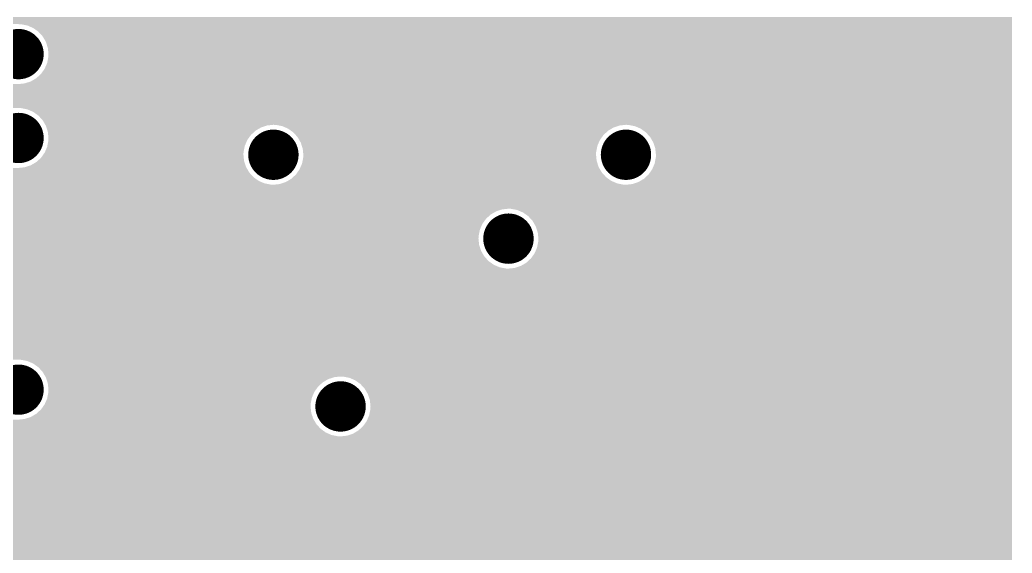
# Model space of a CAD drawing. Extents: x 295 to 953, y 10 to 290.
# Drawn here: x 529.44 to 554.21, y 180.6 to 193.93 of the extents above; entities that cross this region are included whole.
import ezdxf

# ---------------------------------------------------------------- set-up
doc = ezdxf.new("R2010")
doc.units = 0
doc.header["$LTSCALE"] = 5
doc.header["$MEASUREMENT"] = 0
doc.layers.get('0').update_dxf_attribs({"linetype": 'CONTINUOUS', "lineweight": 25})

msp = doc.modelspace()

# ---------------------------------------------------------------- linework, layer by layer
at = {"const_width": 0.629}
for points in [[(529.09, 193.069, 1), (529.718, 193.069, 1)], [(529.09, 190.974, 1), (529.718, 190.974, 1)], [(535.452, 190.555, 1), (536.08, 190.555, 1)], [(544.253, 190.555, 1), (544.881, 190.555, 1)], [(541.319, 188.459, 1), (541.948, 188.459, 1)], [(529.09, 184.687, 1), (529.718, 184.687, 1)], [(537.128, 184.268, 1), (537.757, 184.268, 1)]]:
    msp.add_lwpolyline(points, format="xyb", close=True, dxfattribs=at)
for points in [[(525.178, 193.853), (525.386, 193.997), (554.206, 193.853), (554.206, 193.997)], [(525.113, 193.817), (525.178, 193.853), (554.206, 193.817), (554.206, 193.853)], [(529.47, 193.814), (529.404, 193.817), (554.206, 193.814), (554.206, 193.817)], [(529.625, 193.784), (529.47, 193.814), (554.206, 193.784), (554.206, 193.814)], [(529.77, 193.721), (529.625, 193.784), (554.206, 193.721), (554.206, 193.784)], [(529.899, 193.63), (529.77, 193.721), (554.206, 193.63), (554.206, 193.721)], [(530.006, 193.513), (529.899, 193.63), (554.206, 193.513), (554.206, 193.63)], [(530.086, 193.377), (530.006, 193.513), (554.206, 193.377), (554.206, 193.513)], [(530.135, 193.226), (530.086, 193.377), (554.206, 193.226), (554.206, 193.377)], [(530.152, 193.069), (530.135, 193.226), (554.206, 193.069), (554.206, 193.226)], [(530.119, 192.848), (530.149, 193.003), (554.206, 192.848), (554.206, 193.003)], [(530.149, 193.003), (530.152, 193.069), (554.206, 193.003), (554.206, 193.069)], [(530.056, 192.703), (530.119, 192.848), (554.206, 192.703), (554.206, 192.848)], [(529.711, 192.387), (529.848, 192.467), (554.206, 192.387), (554.206, 192.467)], [(529.848, 192.467), (529.965, 192.574), (554.206, 192.467), (554.206, 192.574)], [(529.965, 192.574), (530.056, 192.703), (554.206, 192.574), (554.206, 192.703)], [(508.955, 192.317), (508.934, 192.321), (554.206, 192.317), (554.206, 192.321)], [(509.1, 192.255), (508.955, 192.317), (554.206, 192.255), (554.206, 192.317)], [(509.229, 192.163), (509.1, 192.255), (554.206, 192.163), (554.206, 192.255)], [(529.404, 192.321), (529.561, 192.338), (554.206, 192.321), (554.206, 192.338)], [(529.561, 192.338), (529.711, 192.387), (554.206, 192.338), (554.206, 192.387)], [(509.336, 192.046), (509.229, 192.163), (554.206, 192.046), (554.206, 192.163)], [(509.416, 191.91), (509.336, 192.046), (554.206, 191.91), (554.206, 192.046)], [(509.465, 191.76), (509.416, 191.91), (554.206, 191.76), (554.206, 191.91)], [(509.469, 191.722), (509.465, 191.76), (554.206, 191.722), (554.206, 191.76)], [(529.47, 191.719), (529.404, 191.722), (554.206, 191.719), (554.206, 191.722)], [(529.625, 191.688), (529.47, 191.719), (554.206, 191.688), (554.206, 191.719)], [(529.77, 191.626), (529.625, 191.688), (554.206, 191.626), (554.206, 191.688)], [(529.899, 191.534), (529.77, 191.626), (554.206, 191.534), (554.206, 191.626)], [(530.006, 191.418), (529.899, 191.534), (554.206, 191.418), (554.206, 191.534)], [(530.073, 191.303), (530.006, 191.418), (554.206, 191.303), (554.206, 191.418)], [(530.083, 191.286), (530.073, 191.303), (535.609, 191.286), (535.766, 191.303)], [(530.086, 191.281), (530.083, 191.286), (535.594, 191.281), (535.609, 191.286)], [(530.101, 191.237), (530.086, 191.281), (535.458, 191.237), (535.594, 191.281)], [(530.127, 191.157), (530.101, 191.237), (535.322, 191.157), (535.458, 191.237)], [(535.832, 191.3), (535.766, 191.303), (544.54, 191.3), (544.567, 191.303)], [(535.902, 191.286), (535.832, 191.3), (544.41, 191.286), (544.54, 191.3)], [(535.987, 191.269), (535.902, 191.286), (544.359, 191.269), (544.41, 191.286)], [(536.063, 191.237), (535.987, 191.269), (544.26, 191.237), (544.359, 191.269)], [(536.132, 191.207), (536.063, 191.237), (544.209, 191.207), (544.26, 191.237)], [(544.633, 191.3), (544.567, 191.303), (554.206, 191.3), (554.206, 191.303)], [(544.788, 191.269), (544.633, 191.3), (554.206, 191.269), (554.206, 191.3)], [(544.933, 191.207), (544.788, 191.269), (554.206, 191.207), (554.206, 191.269)], [(530.135, 191.131), (530.127, 191.157), (535.294, 191.131), (535.322, 191.157)], [(530.144, 191.05), (530.135, 191.131), (535.205, 191.05), (535.294, 191.131)], [(530.152, 190.974), (530.144, 191.05), (535.151, 190.974), (535.205, 191.05)], [(530.15, 190.921), (530.152, 190.974), (535.114, 190.921), (535.151, 190.974)], [(536.203, 191.157), (536.132, 191.207), (544.123, 191.157), (544.209, 191.207)], [(536.261, 191.115), (536.203, 191.157), (544.078, 191.115), (544.123, 191.157)], [(536.321, 191.05), (536.261, 191.115), (544.006, 191.05), (544.078, 191.115)], [(536.368, 190.999), (536.321, 191.05), (543.97, 190.999), (544.006, 191.05)], [(536.413, 190.921), (536.368, 190.999), (543.915, 190.921), (543.97, 190.999)], [(545.062, 191.115), (544.933, 191.207), (554.206, 191.115), (554.206, 191.207)], [(545.169, 190.999), (545.062, 191.115), (554.206, 190.999), (554.206, 191.115)], [(545.249, 190.862), (545.169, 190.999), (554.206, 190.862), (554.206, 190.999)], [(530.062, 190.62), (530.119, 190.753), (535.021, 190.62), (535.047, 190.753)], [(530.119, 190.753), (530.123, 190.776), (535.047, 190.753), (535.051, 190.776)], [(530.123, 190.776), (530.149, 190.908), (535.051, 190.776), (535.108, 190.908)], [(530.149, 190.908), (530.15, 190.921), (535.108, 190.908), (535.114, 190.921)], [(536.448, 190.862), (536.413, 190.921), (543.889, 190.862), (543.915, 190.921)], [(536.476, 190.776), (536.448, 190.862), (543.852, 190.776), (543.889, 190.862)], [(536.497, 190.712), (536.476, 190.776), (543.84, 190.712), (543.852, 190.776)], [(545.298, 190.712), (545.249, 190.862), (554.206, 190.712), (554.206, 190.862)], [(529.876, 190.397), (529.965, 190.478), (535.035, 190.397), (535.026, 190.478)], [(529.965, 190.478), (530.019, 190.555), (535.026, 190.478), (535.018, 190.555)], [(530.019, 190.555), (530.056, 190.607), (535.018, 190.555), (535.02, 190.607)], [(530.056, 190.607), (530.062, 190.62), (535.02, 190.607), (535.021, 190.62)], [(536.493, 190.397), (536.511, 190.489), (543.836, 190.397), (543.826, 190.489)], [(536.507, 190.62), (536.497, 190.712), (543.822, 190.62), (543.84, 190.712)], [(536.514, 190.555), (536.507, 190.62), (543.819, 190.555), (543.822, 190.62)], [(536.511, 190.489), (536.514, 190.555), (543.826, 190.489), (543.819, 190.555)], [(545.282, 190.334), (545.312, 190.489), (554.206, 190.334), (554.206, 190.489)], [(545.315, 190.555), (545.298, 190.712), (554.206, 190.555), (554.206, 190.712)], [(545.312, 190.489), (545.315, 190.555), (554.206, 190.489), (554.206, 190.555)], [(529.404, 190.226), (529.561, 190.242), (535.097, 190.226), (535.087, 190.242)], [(529.561, 190.242), (529.576, 190.247), (535.087, 190.242), (535.084, 190.247)], [(529.576, 190.247), (529.711, 190.292), (535.084, 190.247), (535.069, 190.292)], [(529.711, 190.292), (529.848, 190.372), (535.069, 190.292), (535.043, 190.372)], [(529.848, 190.372), (529.876, 190.397), (535.043, 190.372), (535.035, 190.397)], [(536.418, 190.188), (536.443, 190.247), (543.919, 190.188), (543.885, 190.247)], [(536.443, 190.247), (536.481, 190.334), (543.885, 190.247), (543.857, 190.334)], [(536.481, 190.334), (536.493, 190.397), (543.857, 190.334), (543.836, 190.397)], [(545.219, 190.188), (545.282, 190.334), (554.206, 190.188), (554.206, 190.334)], [(525.223, 190.111), (525.023, 190.226), (535.164, 190.111), (535.097, 190.226)], [(525.231, 190.106), (525.223, 190.111), (535.168, 190.106), (535.164, 190.111)], [(525.385, 189.994), (525.231, 190.106), (535.271, 189.994), (535.168, 190.106)], [(525.476, 189.927), (525.385, 189.994), (535.364, 189.927), (535.271, 189.994)], [(536.21, 189.952), (536.255, 189.994), (544.13, 189.952), (544.072, 189.994)], [(536.255, 189.994), (536.327, 190.059), (544.072, 189.994), (544.012, 190.059)], [(536.327, 190.059), (536.363, 190.111), (544.012, 190.059), (543.965, 190.111)], [(536.363, 190.111), (536.418, 190.188), (543.965, 190.111), (543.919, 190.188)], [(545.011, 189.952), (545.128, 190.059), (554.206, 189.952), (554.206, 190.059)], [(545.128, 190.059), (545.219, 190.188), (554.206, 190.059), (554.206, 190.188)], [(525.503, 189.902), (525.476, 189.927), (535.4, 189.902), (535.364, 189.927)], [(525.571, 189.84), (525.503, 189.902), (535.545, 189.84), (535.4, 189.902)], [(525.605, 189.809), (525.571, 189.84), (535.7, 189.809), (535.545, 189.84)], [(525.608, 189.806), (525.605, 189.809), (535.766, 189.806), (535.7, 189.809)], [(525.699, 189.723), (525.608, 189.806), (554.206, 189.723), (554.206, 189.806)], [(535.766, 189.806), (535.793, 189.809), (544.567, 189.806), (544.501, 189.809)], [(535.793, 189.809), (535.923, 189.823), (544.501, 189.809), (544.431, 189.823)], [(535.923, 189.823), (535.974, 189.84), (544.431, 189.823), (544.346, 189.84)], [(535.974, 189.84), (536.073, 189.873), (544.346, 189.84), (544.27, 189.873)], [(536.073, 189.873), (536.124, 189.902), (544.27, 189.873), (544.201, 189.902)], [(536.124, 189.902), (536.21, 189.952), (544.201, 189.902), (544.13, 189.952)], [(544.567, 189.806), (544.724, 189.823), (554.206, 189.806), (554.206, 189.823)], [(544.724, 189.823), (544.875, 189.873), (554.206, 189.823), (554.206, 189.873)], [(544.875, 189.873), (545.011, 189.952), (554.206, 189.873), (554.206, 189.952)], [(525.899, 189.494), (525.699, 189.723), (554.206, 189.494), (554.206, 189.723)], [(526.072, 189.246), (525.899, 189.494), (554.206, 189.246), (554.206, 189.494)], [(526.093, 189.207), (526.072, 189.246), (554.206, 189.207), (554.206, 189.246)], [(526.102, 189.19), (526.093, 189.207), (541.476, 189.19), (541.633, 189.207)], [(526.129, 189.141), (526.102, 189.19), (541.326, 189.141), (541.476, 189.19)], [(526.172, 189.061), (526.129, 189.141), (541.189, 189.061), (541.326, 189.141)], [(526.217, 188.979), (526.172, 189.061), (541.1, 188.979), (541.189, 189.061)], [(541.699, 189.204), (541.633, 189.207), (554.206, 189.204), (554.206, 189.207)], [(541.854, 189.174), (541.699, 189.204), (554.206, 189.174), (554.206, 189.204)], [(542, 189.111), (541.854, 189.174), (554.206, 189.111), (554.206, 189.174)], [(542.129, 189.02), (542, 189.111), (554.206, 189.02), (554.206, 189.111)], [(542.235, 188.903), (542.129, 189.02), (554.206, 188.903), (554.206, 189.02)], [(526.227, 188.954), (526.217, 188.979), (541.073, 188.954), (541.1, 188.979)], [(526.28, 188.825), (526.227, 188.954), (540.981, 188.825), (541.073, 188.954)], [(526.331, 188.699), (526.28, 188.825), (540.927, 188.699), (540.981, 188.825)], [(542.315, 188.767), (542.235, 188.903), (554.206, 188.767), (554.206, 188.903)], [(542.365, 188.616), (542.315, 188.767), (554.206, 188.616), (554.206, 188.767)], [(526.336, 188.68), (526.331, 188.699), (540.919, 188.68), (540.927, 188.699)], [(526.38, 188.525), (526.336, 188.68), (540.888, 188.525), (540.919, 188.68)], [(526.399, 188.459), (526.38, 188.525), (540.885, 188.459), (540.888, 188.525)], [(542.381, 188.459), (542.365, 188.616), (554.206, 188.459), (554.206, 188.616)], [(526.414, 188.407), (526.399, 188.459), (540.891, 188.407), (540.885, 188.459)], [(526.432, 188.302), (526.414, 188.407), (540.902, 188.302), (540.891, 188.407)], [(526.457, 188.152), (526.432, 188.302), (540.951, 188.152), (540.902, 188.302)], [(542.348, 188.238), (542.379, 188.393), (554.206, 188.238), (554.206, 188.393)], [(542.379, 188.393), (542.381, 188.459), (554.206, 188.393), (554.206, 188.459)], [(526.464, 188.108), (526.457, 188.152), (540.977, 188.108), (540.951, 188.152)], [(526.469, 188.015), (526.464, 188.108), (541.031, 188.015), (540.977, 188.108)], [(526.476, 187.898), (526.469, 188.015), (541.138, 187.898), (541.031, 188.015)], [(542.194, 187.964), (542.286, 188.093), (554.206, 187.964), (554.206, 188.093)], [(542.286, 188.093), (542.348, 188.238), (554.206, 188.093), (554.206, 188.238)], [(526.481, 187.807), (526.476, 187.898), (541.267, 187.807), (541.138, 187.898)], [(526.48, 187.744), (526.481, 187.805), (541.412, 187.744), (541.271, 187.805)], [(526.481, 187.805), (526.481, 187.807), (541.271, 187.805), (541.267, 187.807)], [(541.791, 187.728), (541.941, 187.777), (554.206, 187.728), (554.206, 187.777)], [(541.941, 187.777), (542.077, 187.857), (554.206, 187.777), (554.206, 187.857)], [(542.077, 187.857), (542.194, 187.964), (554.206, 187.857), (554.206, 187.964)], [(526.456, 187.441), (526.478, 187.711), (554.206, 187.441), (554.206, 187.711)], [(526.478, 187.714), (526.48, 187.743), (541.567, 187.714), (541.42, 187.743)], [(526.478, 187.711), (526.478, 187.714), (541.633, 187.711), (541.567, 187.714)], [(526.48, 187.743), (526.48, 187.744), (541.42, 187.743), (541.412, 187.744)], [(541.633, 187.711), (541.791, 187.728), (554.206, 187.711), (554.206, 187.728)], [(526.4, 187.143), (526.456, 187.441), (554.206, 187.143), (554.206, 187.441)], [(526.31, 186.853), (526.4, 187.143), (554.206, 186.853), (554.206, 187.143)], [(526.189, 186.575), (526.31, 186.853), (554.206, 186.575), (554.206, 186.853)], [(526.039, 186.312), (526.189, 186.575), (554.206, 186.312), (554.206, 186.575)], [(525.86, 186.067), (526.039, 186.312), (554.206, 186.067), (554.206, 186.312)], [(525.655, 185.844), (525.86, 186.067), (554.206, 185.844), (554.206, 186.067)], [(525.427, 185.644), (525.655, 185.844), (554.206, 185.644), (554.206, 185.844)], [(525.178, 185.471), (525.427, 185.644), (554.206, 185.471), (554.206, 185.644)], [(525.113, 185.435), (525.178, 185.471), (554.206, 185.435), (554.206, 185.471)], [(529.47, 185.432), (529.404, 185.435), (554.206, 185.432), (554.206, 185.435)], [(529.625, 185.402), (529.47, 185.432), (554.206, 185.402), (554.206, 185.432)], [(529.77, 185.339), (529.625, 185.402), (554.206, 185.339), (554.206, 185.402)], [(529.899, 185.248), (529.77, 185.339), (554.206, 185.248), (554.206, 185.339)], [(530.006, 185.131), (529.899, 185.248), (554.206, 185.131), (554.206, 185.248)], [(530.073, 185.016), (530.006, 185.131), (554.206, 185.016), (554.206, 185.131)], [(530.083, 184.999), (530.073, 185.016), (537.285, 184.999), (537.442, 185.016)], [(530.086, 184.995), (530.083, 184.999), (537.271, 184.995), (537.285, 184.999)], [(530.101, 184.95), (530.086, 184.995), (537.135, 184.95), (537.271, 184.995)], [(530.127, 184.87), (530.101, 184.95), (536.998, 184.87), (537.135, 184.95)], [(530.135, 184.844), (530.127, 184.87), (536.97, 184.844), (536.998, 184.87)], [(530.144, 184.763), (530.135, 184.844), (536.882, 184.763), (536.97, 184.844)], [(537.508, 185.013), (537.442, 185.016), (554.206, 185.013), (554.206, 185.016)], [(537.663, 184.983), (537.508, 185.013), (554.206, 184.983), (554.206, 185.013)], [(537.809, 184.92), (537.663, 184.983), (554.206, 184.92), (554.206, 184.983)], [(537.938, 184.829), (537.809, 184.92), (554.206, 184.829), (554.206, 184.92)], [(538.044, 184.712), (537.938, 184.829), (554.206, 184.712), (554.206, 184.829)], [(530.123, 184.489), (530.149, 184.621), (536.728, 184.489), (536.784, 184.621)], [(530.152, 184.687), (530.144, 184.763), (536.828, 184.687), (536.882, 184.763)], [(530.149, 184.621), (530.15, 184.634), (536.784, 184.621), (536.79, 184.634)], [(530.15, 184.634), (530.152, 184.687), (536.79, 184.634), (536.828, 184.687)], [(538.124, 184.576), (538.044, 184.712), (554.206, 184.576), (554.206, 184.712)], [(538.174, 184.425), (538.124, 184.576), (554.206, 184.425), (554.206, 184.576)], [(530.019, 184.268), (530.056, 184.321), (536.694, 184.268), (536.697, 184.321)], [(530.056, 184.321), (530.062, 184.334), (536.697, 184.321), (536.697, 184.334)], [(530.062, 184.334), (530.119, 184.466), (536.697, 184.334), (536.723, 184.466)], [(530.119, 184.466), (530.123, 184.489), (536.723, 184.466), (536.728, 184.489)], [(538.19, 184.268), (538.174, 184.425), (554.206, 184.268), (554.206, 184.425)], [(529.711, 184.005), (529.848, 184.085), (536.746, 184.005), (536.719, 184.085)], [(529.848, 184.085), (529.876, 184.111), (536.719, 184.085), (536.711, 184.111)], [(529.876, 184.111), (529.965, 184.192), (536.711, 184.111), (536.702, 184.192)], [(529.965, 184.192), (530.019, 184.268), (536.702, 184.192), (536.694, 184.268)], [(538.095, 183.902), (538.157, 184.047), (554.206, 183.902), (554.206, 184.047)], [(538.157, 184.047), (538.188, 184.202), (554.206, 184.047), (554.206, 184.202)], [(538.188, 184.202), (538.19, 184.268), (554.206, 184.202), (554.206, 184.268)], [(520.023, 183.874), (519.963, 183.939), (536.811, 183.874), (536.773, 183.939)], [(520.052, 183.824), (520.023, 183.874), (536.84, 183.824), (536.811, 183.874)], [(520.103, 183.737), (520.052, 183.824), (536.92, 183.737), (536.84, 183.824)], [(529.404, 183.939), (529.561, 183.956), (536.773, 183.939), (536.763, 183.956)], [(529.561, 183.956), (529.576, 183.961), (536.763, 183.956), (536.76, 183.961)], [(529.576, 183.961), (529.711, 184.005), (536.76, 183.961), (536.746, 184.005)], [(538.003, 183.773), (538.095, 183.902), (554.206, 183.773), (554.206, 183.902)], [(520.113, 183.707), (520.103, 183.737), (536.947, 183.707), (536.92, 183.737)], [(520.143, 183.616), (520.113, 183.707), (537.076, 183.616), (536.947, 183.707)], [(520.152, 183.587), (520.143, 183.616), (537.143, 183.587), (537.076, 183.616)], [(520.156, 183.553), (520.152, 183.587), (537.221, 183.553), (537.143, 183.587)], [(520.159, 183.523), (520.156, 183.553), (537.376, 183.523), (537.221, 183.553)], [(537.6, 183.537), (537.75, 183.586), (554.206, 183.537), (554.206, 183.586)], [(537.75, 183.586), (537.886, 183.666), (554.206, 183.586), (554.206, 183.666)], [(537.886, 183.666), (538.003, 183.773), (554.206, 183.666), (554.206, 183.773)], [(520.136, 183.209), (520.166, 183.364), (554.206, 183.209), (554.206, 183.364)], [(520.16, 183.52), (520.159, 183.523), (537.442, 183.52), (537.376, 183.523)], [(520.169, 183.43), (520.16, 183.52), (554.206, 183.43), (554.206, 183.52)], [(520.166, 183.364), (520.169, 183.43), (554.206, 183.364), (554.206, 183.43)], [(537.442, 183.52), (537.6, 183.537), (554.206, 183.52), (554.206, 183.537)], [(519.982, 182.935), (520.073, 183.064), (554.206, 182.935), (554.206, 183.064)], [(520.073, 183.064), (520.136, 183.209), (554.206, 183.064), (554.206, 183.209)], [(519.729, 182.748), (519.865, 182.828), (554.206, 182.748), (554.206, 182.828)], [(519.865, 182.828), (519.982, 182.935), (554.206, 182.828), (554.206, 182.935)], [(509.336, 182.617), (509.276, 182.682), (554.206, 182.617), (554.206, 182.682)], [(509.416, 182.48), (509.336, 182.617), (554.206, 182.48), (554.206, 182.617)], [(519.421, 182.682), (519.578, 182.699), (554.206, 182.682), (554.206, 182.699)], [(519.578, 182.699), (519.729, 182.748), (554.206, 182.699), (554.206, 182.748)], [(509.465, 182.33), (509.416, 182.48), (554.206, 182.33), (554.206, 182.48)], [(509.482, 182.173), (509.465, 182.33), (554.206, 182.173), (554.206, 182.33)], [(509.449, 181.952), (509.479, 182.107), (554.206, 181.952), (554.206, 182.107)], [(509.479, 182.107), (509.482, 182.173), (554.206, 182.107), (554.206, 182.173)], [(509.386, 181.806), (509.449, 181.952), (554.206, 181.806), (554.206, 181.952)], [(509.041, 181.491), (509.178, 181.57), (554.206, 181.491), (554.206, 181.57)], [(509.178, 181.57), (509.295, 181.677), (554.206, 181.57), (554.206, 181.677)], [(509.295, 181.677), (509.386, 181.806), (554.206, 181.677), (554.206, 181.806)], [(504.275, 179.465), (504.275, 181.424), (554.206, 179.465), (554.206, 181.424)], [(508.734, 181.424), (508.891, 181.441), (554.206, 181.424), (554.206, 181.441)], [(508.891, 181.441), (509.041, 181.491), (554.206, 181.441), (554.206, 181.491)]]:
    msp.add_solid(points)

doc.saveas('drawing.dxf')
